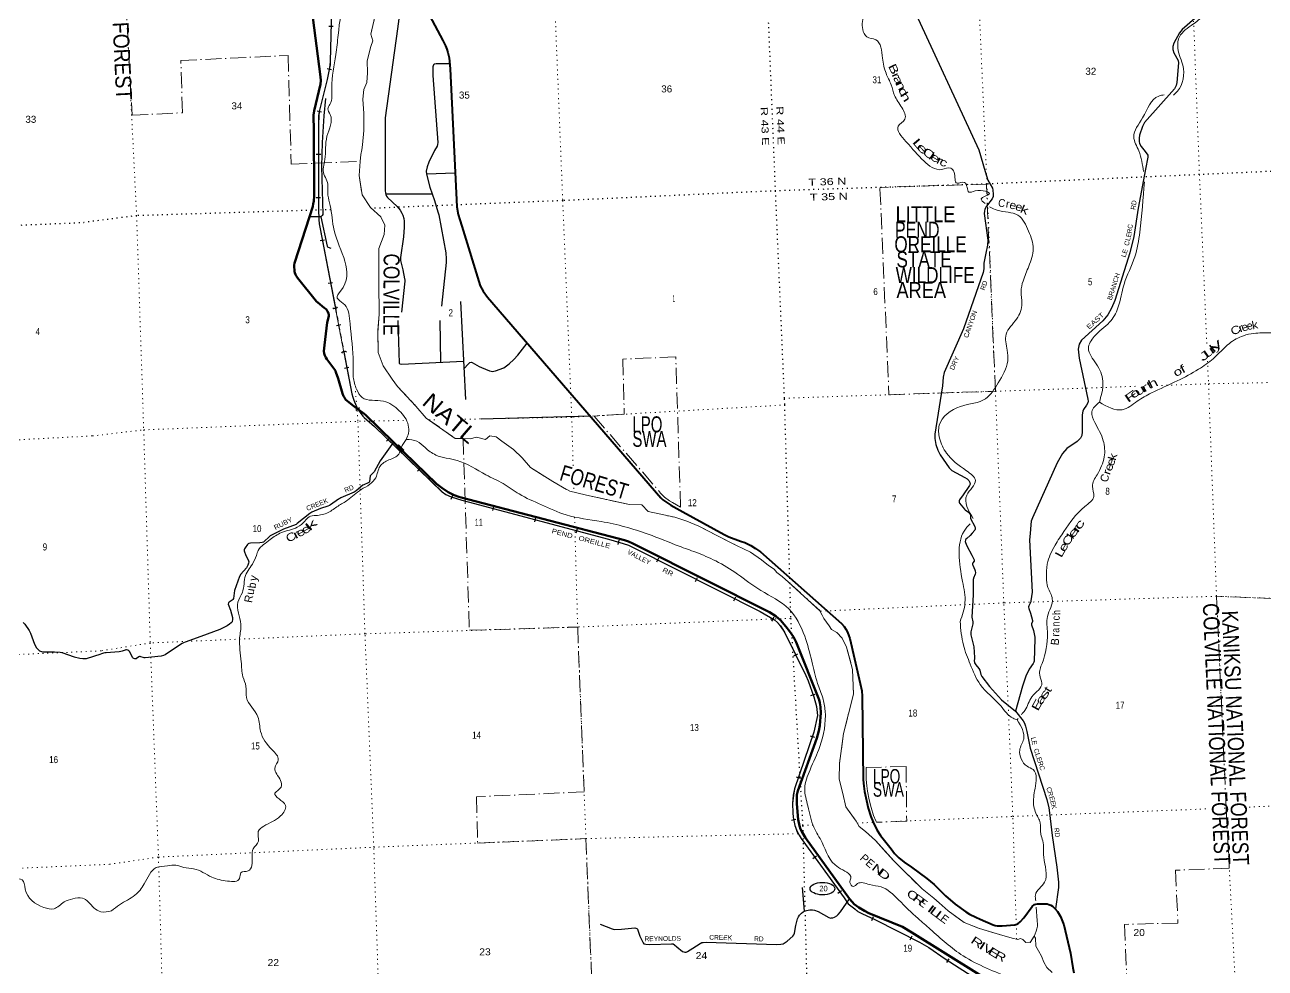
# Model space of a CAD drawing. Header units: feet. Extents: x 727543 to 978287, y 379550 to 572970.
# Drawn here: x 883876 to 914875, y 392616 to 416190 of the extents above; entities that cross this region are included whole.
import ezdxf
from ezdxf.enums import TextEntityAlignment as Align

# ---------------------------------------------------------------- set-up
doc = ezdxf.new("R2010")
doc.units = ezdxf.units.FT
doc.header["$LTSCALE"] = 80
for name, pattern in [('DOT_DASHED', [7.7, 5, -1.2, 0.3, -1.2]), ('DOTTED', [1.5, 0.3, -1.2]), ('SHORT_DASHED', [2.7, 1.5, -1.2])]:
    doc.linetypes.add(name, pattern=pattern)
for name, color, linetype, lineweight in [('17', 7, 'Continuous', 25), ('23', 7, 'Continuous', 70), ('26', 7, 'Continuous', 40), ('29', 7, 'Continuous', 25), ('34', 7, 'Continuous', 25), ('39', 7, 'Continuous', 13), ('44', 7, 'DOT_DASHED', 13), ('59', 7, 'Continuous', 13), ('6', 7, 'DOTTED', 25), ('7', 7, 'DOTTED', 13)]:
    doc.layers.add(name, color=color, linetype=linetype, lineweight=lineweight)
doc.layers.add('30', color=7, linetype='Continuous')
doc.layers.add('41', color=7, linetype='Continuous')

msp = doc.modelspace()

# ---------------------------------------------------------------- linework, layer by layer
at = {"layer": '17'}
msp.add_ellipse((903809.96, 394604.45), major_axis=(309.24, -1), ratio=0.500121, dxfattribs=at)
at = {"layer": '23'}
for points in [[(890786.6, 418636.06), (891265.73, 414889.56), (891274.05, 414797.07), (891265.87, 414703.42), (891111.27, 414037), (891094.57, 413935.83), (891090.19, 413827.67), (891096.11, 413647.85), (891107.76, 411920.39), (891096.97, 411783.11), (891085.8, 411714.47), (891071, 411653.71), (890986.69, 411390.26)], [(890986.69, 411390.26), (890617.84, 410237.67), (890607.99, 410184.35), (890606.4, 410142.84), (890611.75, 410055.3), (890616.77, 410028.71), (890626.34, 409993.59), (890643.09, 409954.47), (890660.64, 409916.16), (890690.16, 409867.47), (891163.88, 409278.29), (891195.9, 409249.68), (891360.96, 409121.03), (891404.1, 409082.85), (891441.68, 409033.52), (891467.91, 408975.89), (891475.89, 408940.77), (891473.55, 408907.44), (891436.1, 408747.98), (891362.43, 408187.09)], [(891362.43, 408187.09), (891353.04, 408037.22), (891357.83, 407978.16), (891375.38, 407925.48), (891397.71, 407879.18), (891425.99, 407832.96), (891623.76, 407568.49), (891639.42, 407544.74), (891652.19, 407512.81), (891706.16, 407351.56), (891815.72, 406978), (891841.25, 406910.18), (891861.99, 406873.47), (891893.89, 406830.37), (891939.35, 406789.18), (892100.77, 406660.7), (892347.46, 406479.32), (892390.87, 406441.65), (893090.18, 405764.37)], [(893090.18, 405764.37), (894164.49, 404723.9), (894231.19, 404668.87), (894295.01, 404620.98), (894459.33, 404515.62), (894539.1, 404470.92), (894606.11, 404440.59), (894719.39, 404399.08), (894784.41, 404380.85), (898860.7, 403311.43), (898964.8, 403276.83), (899068.51, 403231.53), (899223.48, 403157.4), (902483.74, 401513.93), (902642.26, 401413.83), (902761.78, 401309.63), (902897.53, 401155.21), (902990.19, 401038.41), (903082.59, 400899.79), (903152.07, 400762.25), (903729.45, 399322.68), (903747.89, 399244.34), (903763.84, 399148.55), (903766.21, 398994.48), (903747.83, 398678.02), (903720.77, 398543.53), (903668.55, 398366.99), (903196.79, 397051.3), (903173.55, 396948.73), (903170.36, 396881.68), (903172.99, 396720.45), (903203.86, 396334.13), (903235.77, 396174.49), (903261.3, 396088.28), (903299.59, 396014.85), (903390.5, 395872.08), (904487.51, 394346.11)], [(904487.51, 394346.11), (904491.77, 394340.18), (904599.86, 394218.9), (904723.55, 394129.81), (904861.51, 394052.87), (904970.2, 393994.96), (905809.19, 393650.58), (906043.31, 393511.96), (908566.5, 391933.24)]]:
    msp.add_lwpolyline(points, dxfattribs=at)
at = {"layer": '26'}
for points in [[(892720.45, 418807.48), (894325.17, 415802.11), (894386.59, 415668.15), (894421.91, 415579.01), (894449.97, 415499.03), (894482.06, 415362.73), (894509.92, 415088.69), (894672.13, 411640.59), (894709.51, 411446.33), (894745.73, 411313.45), (894794.01, 411156.42), (895258.79, 409669.32), (895334.38, 409530.41), (895438.5, 409384.42), (899767.74, 404373.73), (899820.11, 404322.59), (899918.65, 404252.94), (900020.83, 404186.04), (900323.62, 404018.68), (901350.98, 403456.34), (901470.96, 403393.19), (901765.22, 403286.53), (901874.34, 403250.33), (902019.48, 403178.14), (902139.93, 403105.38), (902259.46, 403016.67), (904283.57, 401231.15), (904349.14, 401156.05), (904393.74, 401085.36), (904433.64, 401014.11), (904470.19, 400922.22), (904490.99, 400854.06), (904754.62, 399731.03), (904792.79, 399550.98), (904802.27, 399411.18), (904827.43, 397327.25), (904841.09, 397163.77), (904858.09, 397031.07), (904907.48, 396804.4), (904955.7, 396611.87), (905019.15, 396405.77), (905077.04, 396264.26), (905168.53, 396075.36), (905260.59, 395930.14), (905524.75, 395596.44), (905610.69, 395483.2), (905720.54, 395370.74), (905855.15, 395268.79), (906039.25, 395143.47), (906419.52, 394856.58), (906600.41, 394703.88), (906887.03, 394422.72), (907125.75, 394217.88), (907391.88, 394023.81), (907393.9, 394023.88), (907487.92, 393967.23), (907642.89, 393893.06), (907752.76, 393843.3)], [(907752.76, 393843.3), (908073.9, 393697.84), (908130.76, 393681.86), (908173.01, 393677.32), (908302.98, 393673.49), (908619.09, 393700.72), (908692.11, 393727.15), (908755.49, 393775.47), (908843.02, 393875.13), (909051.19, 394160.7), (909111.62, 394204.3), (909144.82, 394219.4), (909187.07, 394228.46), (909349.74, 394227.76), (909422.48, 394222.42), (909467.75, 394210.34), (909519.06, 394189.2), (909561.95, 394166.43), (909621.67, 394110.68), (909681.92, 394029.07), (909757.48, 393911.37), (909841.01, 393698.96), (910013.37, 392993.21), (910066.84, 392623.01), (910095.51, 392496.55)]]:
    msp.add_lwpolyline(points, dxfattribs=at)
at = {"layer": '29'}
for p, q in [((894632.62, 412480.37), (893911.85, 412462.09)), ((894057.68, 411958.64), (892895.56, 411962.43)), ((894763.12, 409279.96), (894891.16, 406823.48)), ((894248.59, 408800.46), (894260.74, 407757.19)), ((895279.56, 406346.82), (898002.6, 406418.07)), ((903303.67, 394629.24), (903349.88, 394043.07))]:
    msp.add_line(p, q, dxfattribs=at)
for points in [[(906047.93, 416685.11), (907718.5, 413068.02), (907878.73, 412527.31), (907947.32, 412310), (908056.92, 412109.98), (908069.9, 412056.78), (908080.74, 411958.02), (908077.84, 411896.49), (908052.74, 411837.88), (907906.32, 411662.07), (907867.22, 411579.72), (907856.34, 411532.35), (907851.93, 411477.88), (907939.79, 410808.1), (907932.4, 410681.71), (907896.95, 410482.35), (907847.63, 410231.93), (907843.56, 410096.47), (907825.86, 409998.8), (907333.43, 408589.24), (906854.51, 407505.37), (906826.98, 407383.89), (906809.14, 407168.28), (906617, 405964.89), (906617.8, 405851.77), (906645.09, 405703.51), (906693.11, 405562.93), (906756.02, 405445.53), (906973.41, 405119.21), (907045.09, 405053.47), (907366.76, 404878.84), (907425.23, 404842.93), (907467.06, 404801.07), (907496.35, 404750.83), (907498.44, 404715.27), (907485.03, 404681.74), (907310.83, 404418.13), (907253.7, 404348.97), (907232.78, 404319.68), (907224.42, 404294.55), (907226.51, 404265.26), (907238.18, 404235.42), (907358.29, 404083.16), (907379.32, 404069.55), (907462.88, 404009.9), (907487.98, 403982.69), (907506.5, 403943.5), (907512.47, 403856.9), (907616.78, 403655.19), (907628.13, 403608.04), (907626.03, 403587.11), (907615.58, 403566.18), (907553.6, 403487.01), (907499.66, 403430.97)], [(893224.28, 416337.33), (893186.64, 416086.19), (892884.3, 413869.97), (892880.16, 413427.54), (892880.58, 412040.19), (892887.56, 411990.45), (892900.11, 411946.5), (892914.75, 411908.83), (892940.82, 411873.02), (893179.67, 411650.57), (893259.88, 411556.19), (893299.62, 411485.04), (893323.19, 411432.29), (893347.73, 411353.19), (893356.09, 411279.93), (893359.09, 411132.86), (893339.52, 410895.78), (893264.07, 410373.72), (893264.07, 410338.14), (893265.4, 410301.04), (893324.62, 410067.19), (893368.66, 409842.13), (893370.75, 409823.29), (893370.07, 409780.27), (893291.81, 409009.67)], [(913116.9, 416350.65), (912798.76, 416074.25), (912730.47, 415991.52), (912590.51, 415731.33), (912568.67, 415647.28), (912568.67, 415571.93), (912595.56, 415487.18), (912698.35, 415299.84), (912708.13, 415237.34), (912669.74, 414747.06), (912648.15, 414671.94), (912612.06, 414591.22), (911861.67, 413751.02), (911804.85, 413649.4), (911731.66, 413434.36), (911723.61, 413357.53), (911723.61, 413273.81), (911736.17, 413227.77), (911777.11, 413147.43), (911875.82, 413024.25), (911941.15, 412930.56), (911945.06, 412881.69), (911883.62, 412586.35), (911701.58, 411605.51), (911594.12, 410898.34), (911493.38, 410488.3), (911120.33, 409301.73), (911037.54, 409108.75), (910945.5, 408945.49), (910817.65, 408792.55), (910287.13, 408308.36), (910230.14, 408212.94), (910204.21, 408084.84), (910224.59, 407859.5), (910445.57, 406835.75), (910449.77, 406789.7), (910443.21, 406747.65), (910407.92, 406689.24), (910336.81, 406580.4), (910315.9, 406532.26), (910301.05, 406446.99), (910298.84, 406273.22), (910304.34, 406019), (910294.42, 405925.7), (910257.32, 405860.41), (910175.59, 405779.47), (909920.57, 405601.4), (909812.85, 405477.84), (909675.84, 405242.01), (909058.15, 403871.75), (909027.39, 403788.34), (909014.84, 403692.06), (908998.11, 403482.76), (908988.07, 403321.61), (909053.7, 402013.67), (909021.18, 401794.23), (909014.83, 401767.55), (908967.77, 401668.13), (908962.54, 401648.25), (908963.6, 401636.37), (908967.77, 401608.48), (909013, 401484.92), (909057.63, 401305), (909058.76, 401290.34), (909057.71, 401283.02), (909036.8, 401223.37), (909036.28, 401209.77), (909038.25, 401197.17), (909081.13, 401055.55), (909118.37, 400887.44), (909121.07, 400845.14), (909097.73, 400290.85), (909091.18, 400260.6), (909077.57, 400228.14), (908979.36, 400090.11), (908894.41, 399910.94), (908808.64, 399661.05), (908632.58, 399037.91)], [(894497.28, 415213.02), (894152.94, 415211.37), (894125.75, 415209.28), (894102.74, 415203), (894086.01, 415186.26), (894069.04, 415144.31), (894073.16, 414920.32), (894195.8, 413249.19), (894190.59, 413195.95), (894178.04, 413158.28), (894115.72, 413052.04), (893977.24, 412759.61), (893931.24, 412643.43), (893910.32, 412534.61), (893911.85, 412462.09), (893997.52, 412136.43), (894112.11, 411797.81), (894201.91, 411514.73), (894224.06, 411440.03), (894394.36, 410488.65), (894410.26, 410344.42), (894409.32, 410248.94), (894290.93, 409159.64)], [(891390.89, 414352.03), (891352.03, 413916.26), (891309.68, 413246.08), (891290.21, 412646.26), (891322.58, 411451.31), (891311.23, 411427.94), (891294.49, 411409.1), (891277.76, 411396.54), (891254.54, 411389.96), (890986.69, 411390.26)], [(891275.11, 411394.55), (891432.02, 410659.81), (891440.57, 410645.5), (891457.31, 410630.85), (891525.41, 410609.11)], [(893198.05, 408801.86), (893228.24, 407738.84), (893236.9, 407724.13), (893247.36, 407715.76), (893286.18, 407710.92), (894841.06, 407784.75)], [(894850.98, 407594.26), (894965.75, 407719.14), (894998.03, 407749.25), (895027.32, 407757.62), (895053.26, 407753.01), (895227.83, 407653.13), (895292.95, 407623.68), (895491.65, 407539.96), (895529.3, 407531.59), (895565.39, 407529.64), (895596.23, 407533.68), (895635.97, 407544.15), (895847.22, 407619.49), (895882.21, 407639.55), (895981.08, 407715.76), (896094.03, 407824.59), (896194.62, 407935.07), (896428.76, 408238.29)], [(893090.18, 405764.37), (892758.1, 405294.73), (892604.64, 405019.85), (892595.96, 405008.71), (892522.75, 404938.6), (892515.43, 404929.18), (892510.06, 404919.04), (892488.23, 404771.16), (892484.05, 404758.61), (892474.64, 404749.19), (892461.04, 404741.86), (892348.1, 404697.91), (892326.39, 404685.34), (892156.78, 404543.09), (892103.38, 404509.55), (891774.99, 404371.42), (891747.8, 404356.77), (891716.91, 404335.24), (891514.88, 404193.68), (891494.72, 404180.96), (891452.88, 404164.22), (891263.19, 404099.96), (891051.3, 404013.53), (890996.22, 403982.61), (890686.1, 403725.55), (890653.89, 403705.87), (890344.21, 403588.36), (890005.49, 403417.05), (889990.85, 403406.58), (889970.64, 403391.3), (889862.22, 403283.1), (889856.4, 403277.57), (889838.16, 403266.36), (889808.87, 403256.95), (889752.54, 403247.07), (889515, 403233.92), (889478.25, 403225.73), (889461.67, 403218.23), (889444.93, 403205.67), (889380.09, 403121.96), (889368.59, 403096.84), (889361.8, 403071.52), (889360.22, 403044.52), (889363.35, 403019.4), (889387.33, 402955.44), (889463.75, 402799.65), (889470.8, 402767.01), (889470.03, 402734.77), (889451.2, 402684.54), (889416.61, 402623.43), (889275.51, 402458.5), (889244.24, 402408.36), (889114.57, 402055.71), (889089.31, 401854.74), (889072.62, 401826.44), (889060.07, 401811.79), (888982.68, 401765.75), (888963.85, 401742.73), (888962.03, 401716.25), (889017.77, 401558.99), (889070.53, 401376.47), (889070.47, 401334.97), (889057.98, 401273.92), (889037.06, 401242.52), (888995.17, 401210.72), (888934.57, 401171.36), (888747.96, 401083.46), (888272.37, 400904.45), (887881.9, 400767.28), (887844.83, 400750.68), (887809.27, 400731.85), (887639.74, 400618.02), (887380.5, 400447.21), (887340.74, 400428.06), (887286.37, 400413.72), (886881.65, 400371.86), (886859.68, 400371.86), (886835.03, 400377.06), (886773.93, 400398.02), (886755.1, 400403.26), (886740.46, 400404.3), (886726.67, 400400.89), (886666.16, 400351.96), (886655.75, 400347.79), (886637.97, 400345.7), (886622.29, 400345.7), (886604.51, 400351.98), (886581.5, 400364.54), (886565.6, 400382.17), (886496.64, 400518.69), (886472.74, 400549.76), (886450.78, 400564.41), (886420.45, 400570.69), (886400.58, 400570.69), (886384.89, 400566.5), (886309.6, 400537.2), (886275.08, 400527.78), (886231.25, 400523.98), (885912.51, 400500.82), (885874.55, 400497.43), (885784.41, 400469.42)], [(907499.66, 403430.97), (907414.77, 403356.88), (907394.9, 403333.86), (907381.6, 403308.31), (907378.17, 403282.58), (907383.4, 403256.41), (907416.12, 403172.4), (907544.04, 402941.36), (907598.87, 402820.01), (907602.01, 402806.41), (907599.5, 402790.16), (907569.59, 402743.62), (907563.31, 402727.92), (907562.31, 402717.95), (907563.31, 402704.9), (907567.49, 402688.15), (907621.72, 402568.92), (907630.25, 402543.73), (907633.39, 402492.45), (907630.71, 402460.24), (907587.37, 402364.77), (907582.14, 402351.17), (907578.09, 402326.82), (907573.03, 401948.98), (907545.83, 401390.49), (907568.56, 401274.29), (907565.85, 401217.64), (907520.45, 401021.03), (907516.27, 400987.54), (907519.65, 400943.12), (907589.89, 400645.09), (907612.2, 400377.42), (907606.22, 400342.88), (907604.13, 400307.29), (907613.94, 400250.27), (907641.78, 400198.45), (907721.75, 400105.24), (907744.28, 400062.4), (907771.47, 399955.66), (907795.48, 399908.34), (907983.18, 399653.49), (908287.86, 399318.63), (908632.58, 399037.91)], [(883833.48, 401255.12), (883879.25, 401209.32), (883981.35, 401057.84), (884018.71, 400984.18), (884119.57, 400710.77), (884164.43, 400624.52), (884189.07, 400592.81), (884241.88, 400547.01), (884317.69, 400519.94), (884617.03, 400518.49), (884759.43, 400515.31), (884802.22, 400508.19), (885105.79, 400396.25), (885248.81, 400367.35), (885329.79, 400356.78), (885418.54, 400359.15), (885784.41, 400469.42)], [(908632.58, 399037.91), (908823.58, 398799.36), (908857.12, 398739.58), (908885.12, 398666.8), (908914.67, 398532.48), (909002.45, 398116.03), (909421.16, 396832.65), (909470.79, 396619.88), (909487, 396498.09), (909553.37, 395929.3), (909668.14, 395142.38), (909707.62, 394764.34), (909712.66, 394651.81), (909709.25, 394631.58), (909632.86, 394100.24)], [(898256.67, 393719.74), (898553.74, 393596.6), (898604.64, 393587.19), (898786.62, 393594.02), (899119.14, 393625.82), (899146.38, 393620.68), (899169.38, 393608.12), (899188.21, 393593.47), (899198.57, 393570.51), (899250.17, 393415.11), (899328.68, 393246.67), (899349.26, 393227.21), (899397.37, 393214.65), (899494.25, 393211.04), (900033.84, 393229.1), (900079.23, 393220.92), (900112.7, 393202.09), (900170.94, 393151.92), (900315.59, 393036.74), (900344.87, 393022.09), (900369.29, 393018.69), (900405.53, 393020), (900439, 393034.65), (900573.25, 393117.92), (900750.21, 393232.2), (900796.67, 393254.41), (900825.95, 393260.69), (900900.63, 393262.59), (902665.97, 393209.7), (902769.09, 393216.74), (902825.56, 393227.21), (902856.94, 393239.76), (902925.96, 393287.9), (903070.28, 393415.57), (903095.38, 393446.97), (903114.65, 393490.6), (903144.5, 393679.64), (903189.32, 393851.11), (903207.78, 393900.62), (903237.07, 393942.48), (903283.08, 393994.8), (903326.98, 394028.4), (903353.68, 394044.51), (903377.2, 394053.4), (903410.67, 394061.78), (903497.05, 394071.72), (903561.27, 394074.33), (903613.56, 394065.96), (903699.07, 394035.56), (903971.35, 393879.1), (904008.87, 393869.23), (904031.88, 393871.32), (904071.62, 393877.6), (904113.45, 393892.25), (904165.75, 393923.64), (904199.2, 393957.12), (904262.08, 394028.33), (904487.51, 394346.11)]]:
    msp.add_lwpolyline(points, dxfattribs=at)
at = {"layer": '34'}
for p, q in [((891474.23, 416158.18), (891584.8, 416155.48)), ((891433.14, 415097.61), (891541.37, 415074.78)), ((891179.71, 414043.83), (891287.1, 414017.32)), ((891159.27, 412959.23), (891269.88, 412959.32)), ((891157.47, 411873.44), (891268.08, 411873.52)), ((891257.2, 410798.88), (891365.82, 410819.8)), ((891459.93, 409732.18), (891568.54, 409753.09)), ((891665.21, 408679.8), (891773.82, 408700.72)), ((891867.93, 407613.1), (891976.55, 407634.02)), ((892150.04, 406562.15), (892242.25, 406623.23)), ((892916.35, 405782.49), (892993.27, 405861.98)), ((893688.67, 405038.74), (893765.59, 405118.23)), ((894533.62, 404333.13), (894569.15, 404437.88)), ((895571.51, 404050.52), (895600.02, 404157.39)), ((896619.96, 403768.17), (896648.46, 403875.05)), ((897656.62, 403494.38), (897685.13, 403601.25)), ((898702.23, 403206.63), (898733.16, 403312.83)), ((899669.28, 402773.95), (899719.22, 402872.64)), ((900636.91, 402281.36), (900686.85, 402380.05)), ((901594.77, 401799.55), (901644.71, 401898.24)), ((902549.26, 401289.56), (902604.82, 401385.2)), ((903095.73, 400419.79), (903194.78, 400469.02)), ((903522.78, 399430.44), (903626.98, 399467.55)), ((903505.5, 398424.52), (903610.29, 398389.11)), ((903155.46, 397396.7), (903260.25, 397361.29)), ((903037.59, 396316.19), (903145.51, 396340.44)), ((903569.68, 395359.58), (903659.41, 395424.25)), ((904198.72, 394491.28), (904288.45, 394555.95)), ((905043.59, 393804.25), (905089.28, 393904.99)), ((906000.47, 393325.99), (906050.45, 393424.67)), ((906916.5, 392756.1), (906976.14, 392849.26))]:
    msp.add_line(p, q, dxfattribs=at)
at = {"layer": '34', "linetype": 'SHORT_DASHED'}
msp.add_line((891637.54, 409112.31), (891848.94, 408014.33), dxfattribs=at)
at = {"layer": '34', "lineweight": 13}
msp.add_lwpolyline([(891580.36, 418210.17), (891508.74, 415271.29), (891502.69, 415187.14), (891491.27, 415113.99), (891429.99, 414823.51), (891233.44, 414027.37), (891219.38, 413917.28), (891212.22, 413695.12), (891213.8, 411586.46), (891221.66, 411328.39), (891235.37, 411218.66), (891254.65, 411095.12), (892048.75, 406970.75), (892072.74, 406882.69), (892096.73, 406812.4), (892155.76, 406667.34), (892190.41, 406598.08), (892254.38, 406501.5), (892320.27, 406413.59), (892354.91, 406378.06), (892615.65, 406151.56), (894301.55, 404520.11), (894397.51, 404456.1), (894527.75, 404394.37), (894662.55, 404348.65), (894797.35, 404312.08), (894952.72, 404270.93), (898466.71, 403333.68), (898827.71, 403228.52), (898964.79, 403182.8), (899097.31, 403123.36), (902254.88, 401525.46), (902611.13, 401318.51), (902688.99, 401252.29), (902757.54, 401173.42), (902860.36, 401013.58), (903397.28, 399933.27), (903452.11, 399796.11), (903593.77, 399398.35), (903657.74, 399156.09), (903688.18, 398930.15), (903593.59, 398518.09), (903113.97, 397098.63), (903081.98, 396938.6), (903063.7, 396728.29), (903068.27, 396495.11), (903075.61, 396391), (903123.11, 396179.63), (903173.37, 396033.33), (903226.19, 395938.54), (903278.47, 395859.58), (904349.71, 394373.29), (904450.24, 394226.98), (904617.35, 394094.75), (904695.03, 394035.31), (904790.99, 393980.44), (905133.71, 393824.99), (906234.97, 393267.19), (906468.02, 393130.02), (906879.28, 392846.55), (908579.16, 391758.39)], dxfattribs=at)
at = {"layer": '34'}
for points in [[(891581.46, 418210.17), (891509.84, 415271.24), (891503.78, 415187.02), (891492.35, 415113.79), (891431.06, 414823.26), (891234.52, 414027.17), (891220.48, 413917.19), (891213.32, 413695.1), (891214.9, 411586.48), (891222.76, 411328.48), (891236.46, 411218.81), (891255.73, 411095.31), (891637.54, 409112.31)], [(891570.36, 409116.83), (891595.5, 409100.83), (891676.61, 409116.83), (891689.74, 409142.56)], [(891913.66, 408008.65), (891888.52, 408024.65), (891807.41, 408008.65), (891794.28, 407982.92)], [(891848.94, 408014.33), (892049.82, 406971), (892073.79, 406883.01), (892097.76, 406812.79), (892156.76, 406667.79), (892191.36, 406598.63), (892255.28, 406502.13), (892321.11, 406414.31), (892355.67, 406378.86), (892616.39, 406152.37), (894302.24, 404520.97), (894398.05, 404457.06), (894528.16, 404395.39), (894662.87, 404349.7), (894797.63, 404313.14), (894953, 404271.99), (898467.01, 403334.74), (898828.04, 403229.57), (898965.19, 403183.83), (899097.78, 403124.35), (902255.41, 401526.43), (902611.77, 401319.41), (902689.77, 401253.07), (902758.42, 401174.08), (902861.32, 401014.12), (903398.28, 399933.72), (903453.14, 399796.5), (903594.82, 399398.68), (903658.82, 399156.3), (903689.3, 398930.1), (903594.65, 398517.79), (903115.03, 397098.34), (903083.07, 396938.44), (903064.8, 396728.25), (903069.37, 396495.16), (903076.7, 396391.16), (903124.17, 396179.93), (903174.38, 396033.78), (903227.13, 395939.11), (903279.38, 395860.21), (904350.61, 394373.92), (904451.05, 394227.74), (904618.03, 394095.62), (904695.64, 394036.23), (904791.49, 393981.42), (905134.19, 393825.98), (906235.5, 393268.16), (906468.61, 393130.95), (906879.89, 392847.47), (908579.81, 391759.28)]]:
    msp.add_lwpolyline(points, dxfattribs=at)
at = {"layer": '39'}
for p, q in [((908704.45, 398856.59), (908676.58, 398822.6)), ((909153.67, 394145), (909176.14, 393811.45))]:
    msp.add_line(p, q, dxfattribs=at)
for points in [[(892633.47, 416418.98), (892524.97, 415960.6), (892573.84, 415789.27), (892527.46, 415650.07), (892434.7, 415292.13), (892438.01, 414990.53), (892420.73, 414750.08), (892345.64, 414572.78), (892325.98, 414331.13), (892345.25, 413976.36), (892345.25, 413717.85), (892345.25, 413552.13), (892317.88, 413187.56), (892295.56, 413064.94), (892275.66, 412953.02), (892260.55, 412775.29)], [(892260.55, 412775.29), (892230.42, 412420.9), (892305.49, 411941.4), (892517.52, 411623.23), (892773.08, 411389.88), (892871.25, 411184.62), (892855.75, 410949.04), (892721.36, 410603.21), (892726.22, 410294.21), (892727.08, 409879.09), (892719.6, 409445.76), (892729.54, 409250.22), (892729.54, 408958.57), (892695.11, 408497.73), (892709.33, 407999.49), (892835.35, 407665.09), (893054.2, 407334.58), (893193.34, 407155.61), (893652.22, 406658.02), (893908.03, 406361.7), (894236.9, 406131.5), (894630.42, 405851.16), (894828.02, 405849.1)], [(894828.02, 405849.1), (895002.75, 405847.27), (895162.81, 405886.68), (895388.93, 405829.5), (895494.12, 405920.27), (895654.81, 405892.87), (895800.58, 405786.82), (896092.11, 405574.7), (896309.69, 405367.95), (896516.39, 405130.17), (897069.4, 404775.96), (897493.89, 404536.26), (897914.18, 404434.59), (898990.87, 404205.91), (899292.33, 404195.97), (899457.88, 404031.68), (900123.83, 403882.87), (900423.37, 403786.76), (900722.24, 403660.27), (901156.97, 403434.53)], [(901156.97, 403434.53), (901665.88, 403177.65), (902014.98, 403012.9), (902288.83, 402818.89), (902464.41, 402683.01), (902603.55, 402586.89), (902666.54, 402503.3), (902805.64, 402404.61), (902961.34, 402265.41), (903448.33, 401824.61), (903746.49, 401546.21), (903804.47, 401438.5), (903844.23, 401355.64), (903975.75, 401169.84), (904036.37, 401077.24), (904171.31, 401003.36), (904302.73, 400860.28), (904411.59, 400637.48), (904563.13, 400079.65), (904584.66, 399461.54), (904334.54, 398482.18), (904236.8, 397734.81), (904225.78, 397337.27), (904322.93, 396979.15), (904393.76, 396648.61), (904656.2, 396293.9), (904725.03, 396155.29), (904884.34, 396028.74), (905136.94, 395805.12), (905598.74, 395287.18), (906302.74, 394597.77), (906592.25, 394364.2), (906724.77, 394251.51), (906950.04, 394052.66), (907354.21, 393754.37), (907731.88, 393608.54), (908235.44, 393456.09), (908554.72, 393367.44), (908696.07, 393336.73), (908760.59, 393354.64), (908817.74, 393333.37), (908896.36, 393255.58), (908985.8, 393268.83), (908999.06, 393258.89), (909098.73, 393416.96), (909137.3, 393368.07), (909141.51, 393162.78), (909211.08, 393046.78), (909280.65, 392917.52), (909343.59, 392768.38), (909419.79, 392635.81), (909552.31, 392509.87)]]:
    msp.add_lwpolyline(points, dxfattribs=at)
for points in [[(887712.17, 426595.87), (887808.35, 426618.34), (888259.71, 426583.17), (888318.36, 426304.86), (888275.04, 425713.83), (888370.01, 424736.52), (888374.79, 424345.14), (888300.7, 424277.71), (888199.24, 424140.6), (888256.3, 424086.28), (888421.87, 424193.54), (888453.75, 424065.59), (888568.64, 423658.24), (888789.73, 422903.76), (888806.84, 422789.37), (889009.33, 422605.39), (889491.32, 421909.35), (890064.37, 421309.66), (891247.41, 419819.02), (891338.28, 419404.7), (891394.05, 419192.89), (891562.39, 418955.12), (891629.34, 418765.93), (891651.28, 418633.56), (891737.41, 418469.34), (891864.56, 417919.15), (891938.36, 417712.07), (891998.63, 417302.62), (891900.95, 416937.58), (891705.4, 415930.98), (891651.39, 415446.51), (891545.44, 414616.92), (891500.77, 414197.39), (891450.69, 414090.52), (891507.45, 413949.39), (891427.65, 413405.39), (891373.86, 412822.03), (891349.09, 412457.77), (891427.31, 412289.2), (891452.68, 411936.96), (891508.52, 411676.71), (891604.42, 411052.66), (891767.35, 409535.01), (891683.64, 409362.26), (891711.5, 409326.99), (891871.18, 409195.87), (892003.28, 408718.53), (892083.83, 407746.73), (892085.1, 407389.52), (892167.22, 407083.86), (892305.76, 406879.26), (892838.64, 406786.66), (893233.99, 406547.5), (893460.42, 406184.8), (893462.9, 405987.09), (893408.83, 405831.62)], [(905013.24, 418317.26), (905005.15, 418297.92), (904807.87, 417846.31), (904847.91, 417670.23), (904906.87, 417291.01), (904914.79, 417061.21), (904891.09, 416953.33), (904888.37, 416735.24), (904847.11, 416471.26), (904815.64, 416074.45), (904920.85, 415890.77), (905140.8, 415818.47), (905310.64, 415358.73), (905400.03, 414978.66), (905527.99, 414690.9), (905612.41, 414425.69), (905795.85, 414119.87), (905869.18, 413830.02), (905704.47, 413656.17), (905893.07, 413277.89), (906349.98, 412786.78), (906788.79, 412573.5), (907016.34, 412606.45), (907099.69, 412506.71), (907174.43, 412231.04), (907363.98, 412252.43), (907469.7, 412010.24), (907628.47, 412040.55), (907978.67, 411955.08), (907780.9, 411842.54), (907875.83, 411721.95)], [(913144.77, 417786.55), (912942.15, 417645.57), (912922.73, 417438.95), (913225.32, 417048.89), (913328.63, 416721.83), (913280.73, 416397.84), (913022.31, 416172.46), (912712.35, 415838.36), (912702.91, 415541.29), (912833.47, 415088.65), (912628.07, 414472.17), (912579.65, 414433.59)], [(912351.73, 414441.38), (912214.86, 414410.43), (911812.79, 413868.21), (911591.1, 413388.36), (911716.99, 413037.04), (911831.13, 412525.08)], [(911855.58, 412269.32), (911739.93, 411009.38), (911617.6, 410392.14), (911350.33, 409710.73), (911195.66, 409117.45), (910984.34, 408756.12), (910600.55, 408400.29), (910459.18, 408108.26), (910654.38, 407718.12), (910818.95, 407286.44), (910791.4, 406986.66), (910730.19, 406761.84)], [(907989.14, 411640.36), (908180.28, 411557.11), (908696.35, 411431.58), (908962.79, 411034.08), (909076.87, 410598.44), (908966.24, 410158.22), (908824.23, 409787.44), (908774.7, 409527.19), (908795.6, 409231.29), (908662.64, 408838.65), (908401.54, 408457.25), (908424.78, 408060.52), (908440.51, 407790.66), (908202.74, 407244.64), (907887.71, 406845.03), (907257.71, 406653.34), (906730.97, 406182.9), (906736.9, 405858.3), (906910.99, 405487.54), (907410.4, 405044.48), (907632.1, 404804.12), (907420.07, 404439.54), (907577.35, 403854.43)], [(910730.82, 406762.67), (911303.75, 406572.35), (911677.55, 406784.49), (912031.38, 406989.8), (912678.75, 407295.19), (913209.31, 407583.98), (913576.88, 407846.34), (913979.86, 408227.12), (914332.1, 408422.29), (914589.04, 408478.56), (914995.74, 408492.14), (915333.93, 408497.04), (915653.35, 408654.61), (915814.46, 408818.22), (915902.81, 408930.61), (916011.19, 409001.37)], [(910732.12, 406764.38), (910544.24, 406516.98), (910618.47, 406253.4), (910828.68, 405797.23), (910854.21, 405394.53), (910674.96, 404947.64), (910555.94, 404654.44), (910590.94, 404407.52), (910364.89, 404152.61), (909846.69, 403531.25), (909622.62, 403183.57), (909428.07, 402715.91), (909410.26, 402378.16), (909445.26, 402131.23), (909554.83, 401846.8), (909434.08, 401406.2), (909434, 400986.37), (909298.44, 400232.34), (909240.02, 399943.49), (909295.44, 399739.74), (909046.67, 399401.2), (908869.04, 399057.31), (908781.85, 398950.98)], [(893408.83, 405831.62), (893281.48, 405618.21), (893220.21, 405461.07), (892975.2, 405316.44), (892753.05, 405158.56), (892645.39, 404872.47), (892499.62, 404710.07), (892280.97, 404574.18), (891940.65, 404311.97), (891705.93, 404163.7), (891455.55, 404002.72), (891148.74, 403928.39), (890978.99, 403894.73), (890876.29, 403788.67), (890684.13, 403636.21), (890289.89, 403500.32), (890007.57, 403327.55), (889842.87, 403200.13), (889709.22, 403057.75), (889686.12, 402993.55)], [(893408.83, 405831.62), (893672.33, 405783.19), (893879.75, 405625.63), (894147.15, 405440.1), (894679.83, 405305.11), (895400.66, 404943.2), (895831.55, 404725.59), (896227.77, 404466.28), (896788.55, 404197.14), (897403.35, 403944.19), (898279.83, 403777.98), (899454.61, 403461.74), (900229.46, 403162.45), (900645.42, 403008.86), (901143.07, 402793.81), (901688.26, 402463.51), (902267.2, 402055.79), (902967.93, 401596.23), (903366.37, 400911.12), (903545.38, 400286.23), (903688.89, 399732.63), (903815.84, 399374.19), (903877.92, 399045.83), (903745.4, 398157.58), (903500.24, 397574.25), (903367.03, 397102.42), (903444.53, 396669.42), (903597.28, 396136.36), (903800.04, 395758.62), (904208, 395134.43), (904519.43, 394867.84), (904498.02, 394753.98), (904579.07, 394660.21), (904687.55, 394728.96), (904982.36, 394705.95), (905276.55, 394650.62), (905712.15, 394324.2), (906200.47, 393856.49), (906505.83, 393589.66), (907324.87, 392924.72), (908522.51, 392361.09), (909074.57, 392059.31), (909414.81, 391688.87), (910000.84, 390742.51), (910291.48, 390394.37), (910488.07, 390144.31), (910574.21, 389839.39), (910815.9, 389092.43), (911274.2, 388334.94), (911907.98, 387362.15), (911973.1, 386981.15), (912114.34, 386714.08), (912327.92, 386554.75), (912507.96, 386327.52), (912552.63, 386179.44)], [(879226.68, 404970.82), (879406.81, 404920.67), (879564.17, 405004.89), (879810.93, 404944.22), (880136.31, 404877.33), (880572.14, 404823.1), (880894.92, 404889.04), (881070.98, 404635.43), (881222.07, 404423.53), (881459.98, 404300.24), (881591.07, 404081.82), (881674.66, 403719.35), (881757.15, 403618.59), (881889.22, 403555.24), (882051.75, 403273.13), (882256.56, 402887.32), (882319.84, 402637.12), (882458.62, 402539.69), (882565.76, 402207.97), (882639.17, 401851.29), (882409.69, 401441.23), (882248.02, 401268.32), (882358.79, 401059.5), (882337.56, 400807.32), (882341.51, 400606.07), (882492.43, 400196.85), (882434.91, 399947.85), (882276.91, 399690.46), (882375.49, 399384.71), (882429.1, 399114.15), (882584.06, 399013.08), (882641.29, 398762.74), (882736.51, 397703.89), (882825.97, 397246.92), (882836.5, 396709.57), (882872.19, 396223.16), (882943.4, 396081.87), (883112.08, 395793.87), (883138.15, 395490.45), (883289.71, 395254.4), (883427.98, 394977.76), (883577.33, 394854.41), (883813.4, 394825.7), (883884.36, 394593.8), (884352.27, 394135.62), (884606.56, 394101.3), (884856.83, 394272.25), (885072.69, 394349.78), (885319.92, 394367.65), (885600.41, 394126.56), (885779.51, 394026.05), (886041.69, 394047.72)], [(907498.49, 403724.18), (907348, 403536.35), (907226.32, 402976.63), (907313.22, 402279.57), (907372.56, 401751.01), (907251.18, 401278.08)], [(889686.12, 402993.55), (889586.58, 402754.32), (889391.99, 402427.95), (889312.93, 402007.11), (889199.99, 401760.57), (889274.46, 401210.38), (889244.43, 400874.18), (889284.57, 400274.23), (889327.17, 399898.43), (889402.19, 399663.13), (889416.51, 399379.08), (889700.86, 398895.48), (889769.15, 398534.79), (890060.8, 398069.63), (890211.11, 397827.13), (890124.93, 397617.95), (890268.09, 397306.55), (890279.28, 397141.47), (890127.94, 396986.3), (890388.26, 396683.43), (890269.95, 396420.54), (889847.32, 396166.16), (889711.38, 396029.75), (889713.75, 395787.63), (889586.06, 395601.08), (889551.42, 395183.96), (889456.02, 395047.09), (889277.72, 394999.88), (889245.3, 394859.37), (888944.21, 394793.33), (888548.81, 394893.21), (888093.99, 395101.83), (887851.51, 395132.9), (887648.44, 395189.7), (887444.47, 395173.81), (887158.69, 395128.54), (886862.22, 394721.56), (886629.12, 394442.15), (886245.19, 394203.08), (886041.69, 394047.72)], [(907251.18, 401278.08), (907333.37, 400689.84), (907503.99, 400211.97), (907755, 399702.87), (908264.31, 399171.37), (908573.53, 398862.31), (908679.01, 398821.66)], [(908676.58, 398822.6), (908839.39, 398337.62), (908739.72, 398065.35), (908779.57, 397846.88), (908923.4, 397660.64), (909076.93, 397577.72), (909123.72, 397105.19), (909088.73, 396696.13), (909199.96, 396373.41), (909253.92, 396250.34), (909266.21, 395966.22), (909316.02, 395798.58), (909341.63, 395393.87), (909360.74, 394764.86), (909133.44, 394445.31), (909143.5, 394295.96)], [(909098.73, 393416.96), (909181.34, 393666.02), (909176.14, 393811.45)]]:
    msp.add_spline(points, degree=3, dxfattribs=at)
at = {"layer": '44'}
msp.add_line((905901.71, 397658.42), (904898.78, 397629.67), dxfattribs=at)
for points in [[(884928.45, 421915.7), (886188.15, 422008.75), (886405.4, 416706.66), (886557.83, 413929.29), (887816.37, 413993.47), (887774.84, 415298.76), (890455.29, 415424.56), (890534.9, 412708.63), (892260.55, 412775.29)], [(892633.47, 416418.98), (892524.97, 415960.6), (892573.84, 415789.27), (892527.46, 415650.07), (892434.7, 415292.13), (892438.01, 414990.53), (892420.73, 414750.08), (892345.64, 414572.78), (892325.98, 414331.13), (892345.25, 413976.36), (892345.25, 413717.85), (892345.25, 413552.13), (892317.88, 413187.56), (892295.56, 413064.94), (892275.66, 412953.02), (892260.55, 412775.29)], [(892260.55, 412775.29), (892230.42, 412420.9), (892305.49, 411941.4), (892517.52, 411623.23), (892773.08, 411389.88), (892871.25, 411184.62), (892855.75, 410949.04), (892721.36, 410603.21), (892726.22, 410294.21), (892727.08, 409879.09), (892719.6, 409445.76), (892729.54, 409250.22), (892729.54, 408958.57), (892695.11, 408497.73), (892709.33, 407999.49), (892835.35, 407665.09), (893054.2, 407334.58), (893193.34, 407155.61), (893652.22, 406658.02), (893908.03, 406361.7), (894236.9, 406131.5), (894630.42, 405851.16), (894828.02, 405849.1)], [(907920.98, 412211.22), (905252.32, 412125.76), (905247.87, 412094.86), (905472.01, 406945.74), (908012.54, 407030.77), (908133.4, 407035.81), (907906.72, 412210.6)], [(894828.02, 405849.1), (895002.75, 405847.27), (895162.81, 405886.68), (895388.93, 405829.5), (895494.12, 405920.27), (895654.81, 405892.87), (895800.58, 405786.82), (896092.11, 405574.7), (896309.69, 405367.95), (896516.39, 405130.17), (897069.4, 404775.96), (897493.89, 404536.26), (897914.18, 404434.59), (898990.87, 404205.91), (899292.33, 404195.97), (899457.88, 404031.68), (900123.83, 403882.87), (900423.37, 403786.76), (900722.24, 403660.27), (901156.97, 403434.53)], [(894828.02, 405849.1), (894987.21, 401061.66), (897692.79, 401141.64), (897853.53, 397024.26), (895164.88, 396898.84), (895190.12, 395741.7), (897899.32, 395853.27), (898070.92, 391684.82), (897860.48, 391714.09), (896696.74, 391649.03), (896732.59, 390349.24), (903460.17, 390641.05), (903629.3, 385815.71)], [(901156.97, 403434.53), (901665.88, 403177.65), (902014.98, 403012.9), (902288.83, 402818.89), (902464.41, 402683.01), (902603.55, 402586.89), (902666.54, 402503.3), (902805.64, 402404.61), (902961.34, 402265.41), (903448.33, 401824.61), (903746.49, 401546.21), (903804.47, 401438.5), (903844.23, 401355.64), (903975.75, 401169.84), (904036.37, 401077.24), (904171.31, 401003.36), (904302.73, 400860.28), (904411.59, 400637.48), (904563.13, 400079.65), (904584.66, 399461.54), (904334.54, 398482.18), (904236.8, 397734.81), (904225.78, 397337.27), (904322.93, 396979.15), (904393.76, 396648.61), (904656.2, 396293.9), (904725.03, 396155.29), (904884.34, 396028.74), (905136.94, 395805.12), (905598.74, 395287.18), (906302.74, 394597.77), (906592.25, 394364.2), (906724.77, 394251.51), (906950.04, 394052.66), (907354.21, 393754.37), (907731.88, 393608.54), (908235.44, 393456.09), (908554.72, 393367.44), (908696.07, 393336.73), (908760.59, 393354.64), (908817.74, 393333.37), (908896.36, 393255.58), (908985.8, 393268.83), (908999.06, 393258.89), (909098.73, 393416.96), (909137.3, 393368.07), (909141.51, 393162.78), (909211.08, 393046.78), (909280.65, 392917.52), (909343.59, 392768.38), (909419.79, 392635.81), (909552.31, 392509.87)], [(916307.58, 401807.37), (913659.41, 401911.36), (913899.33, 396625.55), (913978, 395113.44), (912633.08, 395063.94), (912695.41, 393745.41), (911359.99, 393711.05), (911471.29, 391068.99), (911010.8, 391050.76)], [(904898.78, 397629.67), (904902.39, 397330.83), (904915.69, 397171.66), (904932.07, 397043.84), (904980.51, 396821.5), (905027.97, 396632.03), (905089.84, 396431.05), (905145.57, 396294.83), (905161.25, 396262.44)], [(905901.71, 397658.42), (905915.15, 396292.58), (905161.77, 396261.38)]]:
    msp.add_lwpolyline(points, dxfattribs=at)
msp.add_lwpolyline([(900263.82, 404137.43), (900145.21, 407892.8), (898821.66, 407838.19), (898857.52, 406460.2), (898100.9, 406414.85), (899765.22, 404489.54), (899859.64, 404387.51), (899990.57, 404295.56), (900059.81, 404251.48)], close=True, dxfattribs=at)
at = {"layer": '59'}
for points in [[(893218.24, 405696.32), (893351.79, 405564.7), (893296.51, 405508.62), (893162.96, 405640.23)], [(893174.27, 405640.31), (893218.32, 405685.01), (893340.47, 405564.61), (893296.42, 405519.92)]]:
    msp.add_lwpolyline(points, close=True, dxfattribs=at)
at = {"layer": '6'}
for points in [[(901855.47, 431793.8), (901998.33, 427939.58), (902003.29, 427824.72), (902203.79, 422628.97), (902202.6, 422515.89), (902416.73, 417332.77), (902418, 417209.69), (902629.41, 412042.62), (902854.27, 406845.78), (902858.96, 406690.54), (903014.63, 401359.85), (903315.58, 396184.09), (903322.36, 395980.49), (903455.5, 390842.71), (903460.17, 390641.05), (903629.3, 385815.71)], [(915863.42, 412564.43), (913231.92, 412447.18), (907920.98, 412211.22), (902645.68, 412041.22), (897318.91, 411796.58), (892531.09, 411602.87)], [(891525.96, 411570.5), (886670.59, 411420.54), (885354.06, 411251.72)], [(854821.02, 410383.67), (854949.25, 410374.65), (854986.52, 410371.34), (860149.03, 410413.91), (860208.72, 410414.88), (865399.43, 410572.95), (865469.97, 410568.56), (870785.62, 410684.84), (875990.54, 410905.23), (881387.42, 411087.83), (885354.06, 411251.72)]]:
    msp.add_lwpolyline(points, dxfattribs=at)
at = {"layer": '7'}
for p, q in [((893981.29, 406317.03), (894130.31, 406319.93)), ((897594.58, 404621.25), (897597.75, 404508.84)), ((903064.59, 401506.96), (903010.4, 401504.53)), ((914353.61, 396637.43), (916516.86, 396738.5)), ((903577.99, 396191.35), (903315.58, 396184.09))]:
    msp.add_line(p, q, dxfattribs=at)
for points in [[(908664.39, 393343.2), (908568.29, 396407.73), (908343.48, 401743.84), (908132.82, 407034.07), (907920.98, 412211.22), (907687.72, 417508.66), (907445.82, 422771.45), (907185.46, 428039.6), (907141.87, 432009.55)], [(896569.4, 431579.32), (896729.15, 427674.95), (896888.35, 422356.51), (897105.01, 417114.95), (897318.91, 411796.58), (897544.48, 406395.91), (897581.45, 405086.39)], [(912667.22, 425523.97), (912781.28, 422955.87), (913031.99, 417723.69), (913231.92, 412447.18), (913417.14, 408166.41)], [(886113.73, 424403.6), (886189.56, 422022.93), (886405.4, 416706.66), (886670.59, 411420.54), (886847.45, 406068.46), (887010.95, 400744.12), (887216.14, 395393.13), (887372.73, 389947.43), (887615.85, 385169.91)], [(913433.49, 407788.55), (913458.26, 407216.08), (913659.41, 401911.36), (913898.65, 396616.17), (914182.61, 391177.37), (914326.66, 386253.54)], [(892982.24, 385385.04), (892778.75, 390187.03), (892597.53, 395639.86), (892376.95, 400972.1), (892199.46, 406291.86), (892136.7, 407086.72)], [(902849.61, 406859.73), (908132.82, 407034.07), (911706.68, 407158.94)], [(912166.64, 407175.01), (913466.17, 407220.42), (916081.99, 407270.96)], [(894756.61, 406332.12), (897584.54, 406387.17), (902858.96, 406690.54)], [(885566.97, 405917.14), (886847.45, 406068.46), (892239.52, 406283.12), (893411.48, 406305.93)], [(871035.69, 405316.83), (876227.95, 405567.13), (881577.29, 405710.37), (885566.97, 405917.14)], [(897615.35, 403885.3), (897692.79, 401141.64), (897899.32, 395853.27), (898124.87, 390406.17), (898126.91, 390351.41)], [(916307.58, 401807.37), (913659.41, 401911.36), (908343.48, 401743.84), (903756.87, 401538.03)], [(903014.63, 401359.85), (897692.79, 401141.64), (892376.95, 400972.1), (887010.95, 400744.12), (885781.34, 400546.18)], [(885781.34, 400546.18), (881804.67, 400370.02), (876421.72, 400195.8), (871228.28, 400005.88)], [(904682.11, 396241.72), (908568.29, 396407.73), (913449.57, 396598.61)], [(913853.93, 396614.42), (913898.65, 396616.17), (913946.53, 396618.41)], [(885994.22, 395212.58), (887216.14, 395393.13), (892597.53, 395639.86), (897899.32, 395853.27), (903322.36, 395980.49)], [(871383.56, 394647.74), (876652.62, 394881.71), (882015.77, 395039.36), (885994.22, 395212.58)]]:
    msp.add_lwpolyline(points, dxfattribs=at)

# ---------------------------------------------------------------- texts
at = {"layer": '17'}
msp.add_text('20', height=140, dxfattribs=at).set_placement((903836.01, 394536.14), align=Align.CENTER)
at = {"layer": '30'}
for s, rotation, width, p in [('RD', 81.36, 0.9, (911646.82, 411678.17)), ('R', 81.36, 0.8, (911543.26, 411029.56)), ('C', 81.36, 0.8, (911560.44, 411142.64)), ('C', 76.197, 0.9, (911477.45, 410716.83)), ('L', 76.197, 1.1, (911501.85, 410826.79)), ('E', 79.36, 0.9, (911526.16, 410925.65)), ('L', 72.547, 1.15, (911396.55, 410417.49)), ('E', 72.547, 1.05, (911427.91, 410513.45)), ('EAST', 42.386, 1.25, (910668.68, 408747.48)), ('DRY', 66.161, 1.05, (907163.34, 407712.83)), ('RUBY', 26.828, 1.1, (890358.31, 403675.5)), ('E', 281.903, 0.95, (909048.57, 398236.63)), ('L', 288.069, 1.2, (909139.53, 397921.55)), ('E', 288.069, 1.05, (909174.13, 397815.5)), ('R', 287.069, 0.95, (909454.28, 396956.21)), ('E', 283.13, 0.95, (909514.8, 396739.36)), ('K', 283.13, 0.9, (909538.85, 396636.25)), ('RD', 276.656, 0.85, (909615.68, 395999.31)), ('CREEK', 358.284, 0.95, (901265.39, 393321.7)), ('RD', 358.284, 0.85, (902220.29, 393289.58))]:
    msp.add_text(s, height=120, rotation=rotation, dxfattribs=dict(at, width=width)).set_placement(p, align=Align.CENTER)
for s, rotation, p in [('BRANCH', 72.547, (911143.98, 409631.76)), ('RD', 70.743, (907901.13, 409657.01)), ('CANYON', 70.743, (907563.3, 408689.63)), ('RD', 22.813, (892001.17, 404543.65)), ('CREEK', 22.191, (891201.75, 404148.93)), ('L', 281.903, (909025.55, 398331.15)), ('C', 288.069, (909105.08, 398027.15)), ('R', 288.069, (909207.99, 397711.7)), ('C', 288.069, (909243.47, 397602.96)), ('C', 288.069, (909419.68, 397062.86)), ('E', 285.069, (909491.73, 396843.35)), ('REYNOLDS', 0.917, (899818.98, 393296.24))]:
    msp.add_text(s, height=120, rotation=rotation, dxfattribs=at).set_placement(p, align=Align.CENTER)
at = {"layer": '34', "width": 1.2}
for s, rotation, p in [('PEND   OREILLE', 345.066, (897033.29, 403491.26)), ('RR', 333.158, (899798.39, 402528.43))]:
    msp.add_text(s, height=120, rotation=rotation, dxfattribs=at).set_placement(p)
at = {"layer": '34'}
msp.add_text('VALLEY', height=120, rotation=333.158, dxfattribs=at).set_placement((898920.52, 402975.73))
at = {"layer": '41'}
for s, rotation, width, p in [('B', 295.43, 1.45, (905501.8, 415042.3)), ('r', 294.062, 1.45, (905559.22, 414886.07)), ('a', 293.621, 1.4, (905613.15, 414771.49)), ('n', 297.693, 1.5, (905683.71, 414624.95)), ('c', 303.193, 1.8, (905748.68, 414468.46)), ('h', 301.882, 1.65, (905804.08, 414338.6)), ('L', 309.981, 1.9, (906132.74, 413148.13)), ('e', 313.354, 1.95, (906241.27, 413026.43)), ('C', 320.199, 1.6, (906400.93, 412897.41)), ('l', 326.05, 1.35, (906483.65, 412830.06)), ('e', 328.61, 1.55, (906579.51, 412783.57)), ('r', 333.657, 1.55, (906696.63, 412714.47)), ('c', 337.9, 1.4, (906801.53, 412663.67)), ('C', 350.457, 0.9, (908274.43, 411640.44)), ('e', 344.465, 1.1, (908545.78, 411589.83)), ('e', 342.211, 1.15, (908692.62, 411545.38)), ('k', 336.794, 1.45, (908822.15, 411476.64)), ('C', 27.521, 1.25, (914177.83, 408474)), ('r', 22.157, 1.4, (914303.54, 408522.33)), ('e', 16.575, 1.1, (914389.7, 408543.77)), ('k', 11.161, 1.1, (914635.57, 408592.58)), ('y', 45.467, 2.2, (913713.5, 408119.83)), ('J', 35.528, 1.9, (913409.62, 407842.07)), ('u', 37.655, 1.9, (913526.48, 407933.75)), ('l', 41.329, 1.65, (913625.92, 408023.84)), ('f', 27.55, 1.6, (912858.74, 407501.87)), ('o', 27.55, 1.4, (912729.93, 407434.82)), ('F', 34.782, 1.95, (911572.54, 406826.72)), ('o', 35.782, 1.65, (911673.41, 406905.89)), ('u', 33.278, 1.75, (911798.22, 406973.08)), ('r', 29.971, 1.65, (911916.39, 407038.92)), ('t', 29.971, 1.4, (912028.63, 407104.56)), ('h', 27.348, 1.5, (912112.48, 407151.06)), ('k', 73.82, 1.25, (911159.14, 405368.9)), ('e', 68.24, 1.25, (911060.01, 405100.86)), ('e', 68.24, 1.25, (911109.05, 405230.35)), ('r', 71.048, 1.3, (911010.22, 404982.51)), ('e', 29.405, 1.45, (890946.42, 403498.56)), ('k', 42.035, 2.15, (891099.22, 403621.24)), ('e', 53.269, 1.7, (910152.92, 403444.24)), ('r', 53.509, 1.9, (910238.02, 403546.89)), ('c', 55.509, 1.85, (910310.54, 403649.25)), ('C', 29.81, 1.3, (890574.78, 403306.29)), ('r', 30.21, 1.65, (890708.77, 403372.84)), ('e', 26.208, 1.35, (890808.74, 403422.71)), ('C', 57.241, 1.4, (910019.4, 403257.39)), ('l', 57.241, 1.3, (910092.06, 403356.71)), ('L', 61.557, 1.5, (909833.38, 402955.25)), ('e', 59.753, 1.5, (909918.18, 403096.31)), ('y', 77.912, 1.05, (889680.93, 402342.08)), ('b', 83.357, 0.95, (889651.61, 402170.56)), ('u', 82.085, 1.05, (889606.45, 402015.16)), ('h', 90.69, 0.8, (909755.73, 401506.1)), ('n', 89.93, 0.8, (909735.33, 401217.08)), ('c', 89.866, 0.85, (909740.61, 401364.53)), ('a', 89.912, 0.8, (909731.88, 401060.32)), ('t', 57.925, 1.45, (909524.91, 399531.97)), ('E', 61.112, 1.6, (909261.78, 399149.74)), ('a', 56.605, 1.7, (909348.85, 399281.47)), ('s', 58.189, 1.8, (909438.89, 399412.39)), ('N', 321.859, 1.6, (905141.47, 394998.02)), ('D', 321.859, 1.65, (905286.39, 394884.24)), ('O', 323.856, 1.4, (906008.98, 394357.55)), ('R', 323.856, 1.6, (906166.56, 394242.21)), ('I', 323.192, 1.95, (906463.34, 394020.11)), ('L', 323.192, 1.75, (906573.03, 393938.03)), ('L', 323.192, 1.75, (906706.38, 393836.54)), ('R', 325.519, 1.55, (907618.69, 393183.2)), ('I', 326.563, 1.85, (907753.49, 393093.26)), ('V', 329.095, 1.45, (907910.63, 393001.92)), ('E', 329.095, 1.65, (908049.46, 392915.53)), ('R', 331.725, 1.4, (908215.95, 392824.06))]:
    msp.add_text(s, height=200, rotation=rotation, dxfattribs=dict(at, width=width)).set_placement(p, align=Align.CENTER)
for s, rotation, p in [('r', 352.307, (908427.52, 411616.53)), ('e', 12.669, (914509.08, 408574.47)), ('C', 73.903, (910958.15, 404837.63)), ('R', 79.967, (889568.67, 401830.99)), ('B', 85.087, (909720.1, 400767.15)), ('r', 86.087, (909728.89, 400940.13)), ('P', 317.632, (904795.38, 395283.31)), ('E', 319.763, (904938.2, 395160.44)), ('E', 323.192, (906267.63, 394166.56)), ('E', 323.192, (906804.16, 393764.99))]:
    msp.add_text(s, height=200, rotation=rotation, dxfattribs=at).set_placement(p, align=Align.CENTER)
at = {"layer": '44'}
for s, rotation, width, p in [('KANIKSU  NATIONAL  FOREST', 272.689, 0.9, (885995.8, 417802.47)), ('COLVILLE', 269.667, 0.8, (892838.51, 409452.34)), ('NATL', 319.28, 1.15, (894374.5, 406207.05)), ('FOREST', 343.324, 0.8, (898048.08, 404568.37)), ('COLVILLE NATIONAL FOREST', 272.566, 0.85, (913460.76, 398460.79)), ('KANIKSU NATIONAL FOREST', 272.566, 0.85, (913934.48, 398363.2))]:
    msp.add_text(s, height=400, rotation=rotation, dxfattribs=dict(at, width=width)).set_placement(p, align=Align.CENTER)
for s, height, width, p in [('LITTLE', 400, 0.85, (906385.39, 411257.18)), ('PEND', 400, 0.75, (906178.92, 410869.23)), ('OREILLE', 400, 0.8, (906511.3, 410506.44)), ('STATE', 400, 0.8, (906350.13, 410128.56)), ('WILDLIFE', 400, 0.8, (906627.11, 409735.55)), ('AREA', 400, 0.85, (906279.62, 409362.7)), ('LPO', 400, 0.7, (899435.94, 406007.06)), ('SWA', 400, 0.7, (899486.3, 405644.29)), ('LPO', 363.6, 0.7, (905414.84, 397229.48)), ('SWA', 363.6, 0.7, (905459.27, 396901.98))]:
    msp.add_text(s, height=height, dxfattribs=dict(at, width=width)).set_placement(p, align=Align.CENTER)
at = {"layer": '6', "width": 1.35}
for s, rotation, p in [('R 43 E', 272.343, (902284.94, 413652.91)), ('R 44 E', 272.343, (902673.79, 413669.91)), ('T 36 N', 1.846, (903936.26, 412182.86)), ('T 35 N', 1.846, (903972.42, 411808.03))]:
    msp.add_text(s, height=175, rotation=rotation, dxfattribs=at).set_placement(p, align=Align.CENTER)
at = {"layer": '7'}
for s, width, p in [('32', 1.05, (910380.34, 414941.57)), ('31', 0.85, (905060.84, 414729.98)), ('35', 1.05, (894725.47, 414347.15)), ('36', 1.05, (899781.43, 414500.81)), ('34', 1.05, (889039.95, 414076.79)), ('33', 1.05, (883889.74, 413741.67)), ('5', 0.85, (910445.8, 409682.1)), ('6', 0.85, (905081.91, 409438.08)), ('1', 0.4, (900062.82, 409261.73)), ('3', 0.85, (889387.81, 408732.81)), ('2', 0.85, (894466.56, 408907.11)), ('4', 0.85, (884146.55, 408440.27)), ('8', 0.85, (910881.03, 404446.91)), ('12', 0.85, (900446.88, 404161.76)), ('7', 0.85, (905549.96, 404254.58)), ('10', 0.85, (889569.9, 403514.62)), ('11', 0.65, (895118.85, 403670.6)), ('9', 0.85, (884323.88, 403055.33)), ('17', 0.85, (911138.5, 399100.18)), ('18', 0.85, (905959.48, 398904.82)), ('13', 0.85, (900499.08, 398542.78)), ('14', 0.85, (895055.18, 398353.01)), ('15', 0.85, (889528.02, 398082.05)), ('16', 0.85, (884484.31, 397740.78)), ('20', 1.1, (911581.87, 393420.01)), ('23', 1.1, (895232.78, 392937.06)), ('19', 0.85, (905830.85, 393029.76)), ('22', 1.1, (889943.56, 392669.7)), ('24', 1.1, (900642.23, 392843.43))]:
    msp.add_text(s, height=175, dxfattribs=dict(at, width=width)).set_placement(p)

doc.saveas('drawing.dxf')
